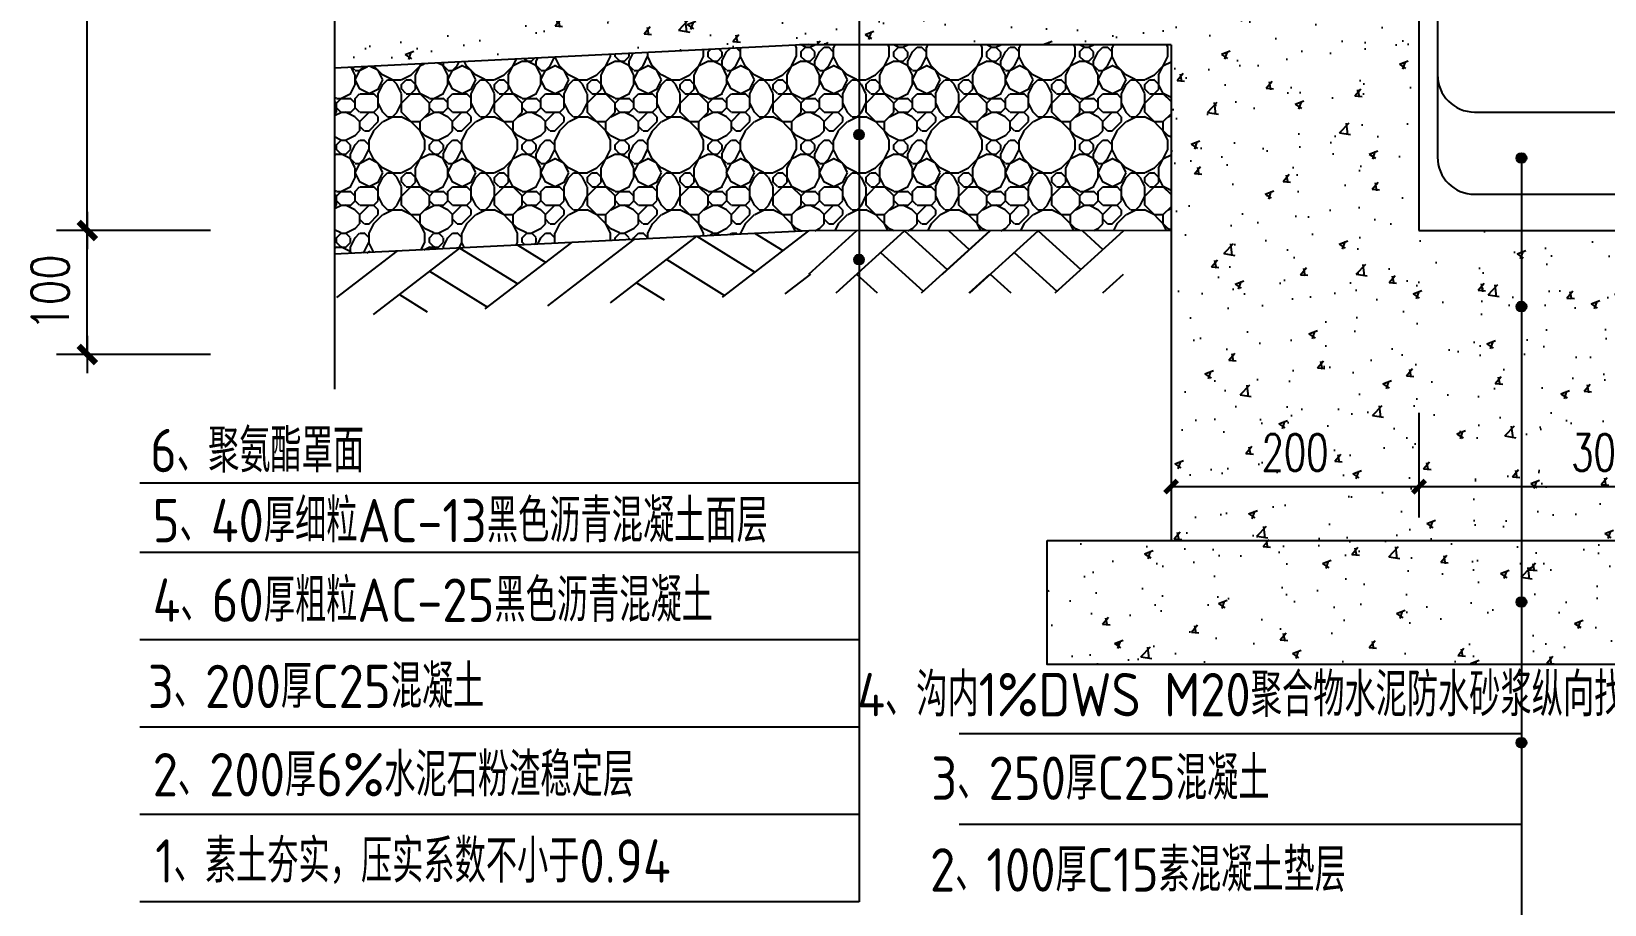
# Model space of a CAD drawing. Header units: millimetres. Extents: x 434053 to 1059003, y -2417481 to 936527.
# Drawn here: x 529602 to 530872, y -2321938 to -2321234 of the extents above; entities that cross this region are included whole.
import ezdxf

# ---------------------------------------------------------------- set-up
doc = ezdxf.new("R2010")
doc.units = ezdxf.units.MM
doc.header["$LTSCALE"] = 1000
doc.header["$MEASUREMENT"] = 0
doc.layers.get('Defpoints').update_dxf_attribs({"color": 6})
for name, color, linetype in [('column-1', 5, 'Continuous'), ('DIM', 3, 'Continuous'), ('PUB_DIM', 83, 'Continuous'), ('TEXT', 7, 'Continuous'), ('剖折号', 9, 'Continuous'), ('填充', 8, 'Continuous')]:
    doc.layers.add(name, color=color, linetype=linetype)
doc.styles.add('_TCH_DIM_T3', font='SIMPLEX', dxfattribs={"width": 0.705882, "bigfont": 'GBCBIG'})
doc.styles.add('DIM_FONT_T3', font='SIMPLEX.shx', dxfattribs={"width": 0.8})
doc.styles.get("Standard").update_dxf_attribs({"font": 'gbenor.shx', "bigfont": 'gbcbig.shx'})
doc.dimstyles.new('_TCH_DIM&&10', dxfattribs={"dimtxt": 29.75, "dimasz": 10, "dimexe": 25, "dimexo": 30, "dimgap": 12.625, "dimtad": 1, "dimdec": 0, "dimzin": 0, "dimdsep": 46, "dimtxsty": '_TCH_DIM_T3', "dimblk": 'ARCHTICK', "dimcen": 0.09, "dimazin": 2, "dimtfac": 1, "dimtdec": 0, "dimtix": 1, "dimtmove": 2, "dimatfit": 3, "dimldrblk": 'ARCHTICK', "dimfxl": 1, "dimtolj": 1, "dimtzin": 0, "dimarcsym": 0})
doc.dimstyles.new('DIMN20$TCH&&10', dxfattribs={"dimtxt": 30, "dimasz": 0.1, "dimexe": 25, "dimexo": 30, "dimgap": 15, "dimtad": 1, "dimdec": 0, "dimzin": 0, "dimdsep": 46, "dimtxsty": 'DIM_FONT_T3', "dimblk": '_DIMX', "dimblk1": '_DIMX', "dimblk2": '_DIMX', "dimcen": 0.09, "dimclrt": 7, "dimadec": 0, "dimazin": 0, "dimtfac": 1, "dimtdec": 0, "dimtix": 1, "dimtmove": 2, "dimatfit": 3, "dimldrblk": '_DIMX', "dimfxl": 1, "dimtolj": 1, "dimtzin": 0, "dimarcsym": 0})
pattern_1 = [(50, (-353120.31, 387589.974), (71.726018, -6.2752135), [7.5, -82.5]), (355, (-353120.31, 387589.974), (-13.875133, 75.219213), [6, -66]), (100.4514, (-353114.335, 387589.45), (57.850938, 68.943954), [6.374019, -70.114211]), (46.1842, (-353120.31, 387609.97), (106.724105, -16.551901), [11.25, -123.75]), (96.6356, (-353111.42, 387608.59), (93.46627, 97.411787), [9.561029, -105.1713]), (351.1842, (-353120.31, 387609.97), (93.466195, 97.41186), [9, -99]), (21, (-353110.31, 387604.974), (59.690705, -40.261889), [7.5, -82.5]), (326, (-353110.31, 387604.974), (24.331533, 72.515005), [6, -66]), (71.4514, (-353105.34, 387601.62), (84.022263, 32.25305), [6.374019, -70.114211]), (37.5, (-353120.312, 387589.974), (1.2159855, 33.2893854), [0, -65.2, 0, -67, 0, -66.25]), (7.5, (-353120.312, 387589.974), (26.3069537, 39.4411712), [0, -38.2, 0, -63.7, 0, -25.25]), (327.5, (-353142.612, 387589.974), (53.3822436, -2.2554872), [0, -25, 0, -78, 0, -103.5]), (317.5, (-353152.61, 387589.974), (58.318617, 10.0104982), [0, -32.5, 0, -51.8, 0, -73.5])]

# ---------------------------------------------------------------- blocks, each defined once
blk = doc.blocks.new('_DIMX')
blk.add_line((-150, 0), (150, 0))
at = {"const_width": 50}
blk.add_lwpolyline([(-70, -70), (70, 70)], dxfattribs=at)
blk = doc.blocks.new('*D102')
at = {"layer": 'Defpoints', "color": 0, "transparency": 16777216}
for p in [(48.2, 836.1), (177.6, 836.1), (177.6, 736.1)]:
    blk.add_point(p, dxfattribs=at)
at = {"layer": 'PUB_DIM', "color": 0, "lineweight": -2, "transparency": 16777216}
for p, q in [((147.6, 836.1), (23.2, 836.1)), ((48.2, 736.2), (48.2, 836)), ((147.6, 736.1), (23.2, 736.1))]:
    blk.add_line(p, q, dxfattribs=at)
at = {"layer": 'PUB_DIM', "color": 0, "lineweight": -2, "transparency": 16777216, "xscale": 0.1, "yscale": 0.1, "zscale": 0.1}
for p, rotation in [((48.2, 836.1), 90), ((48.2, 736.1), 270)]:
    blk.add_blockref('_DIMX', p, dxfattribs=dict(at, rotation=rotation))
at = {"layer": 'PUB_DIM', "color": 7, "transparency": 16777216, "insert": (18.2, 786.1), "char_height": 30, "attachment_point": 5, "rotation": 90, "style": 'DIM_FONT_T3'}
blk.add_mtext('\\A1;100', dxfattribs=at)
blk = doc.blocks.new('*D103')
at = {"layer": 'Defpoints', "color": 0, "transparency": 16777216}
for p in [(48.2, 1235.9), (177.3, 1235.9), (177.3, 836.1)]:
    blk.add_point(p, dxfattribs=at)
at = {"layer": 'PUB_DIM', "color": 0, "lineweight": -2, "transparency": 16777216}
for p, q in [((147.3, 1235.9), (23.2, 1235.9)), ((48.2, 836.2), (48.2, 1235.8)), ((147.3, 836.1), (23.2, 836.1))]:
    blk.add_line(p, q, dxfattribs=at)
at = {"layer": 'PUB_DIM', "color": 0, "lineweight": -2, "transparency": 16777216, "xscale": 0.1, "yscale": 0.1, "zscale": 0.1}
for p, rotation in [((48.2, 1235.9), 90), ((48.2, 836.1), 270)]:
    blk.add_blockref('_DIMX', p, dxfattribs=dict(at, rotation=rotation))
at = {"layer": 'PUB_DIM', "color": 7, "transparency": 16777216, "insert": (18.2, 1036), "char_height": 30, "attachment_point": 5, "rotation": 90, "style": 'DIM_FONT_T3'}
blk.add_mtext('\\A1;400', dxfattribs=at)
blk = doc.blocks.new('$LinePat$素土夯实')
at = {"color": 0}
for p, q in [((0, -210), (210, 0)), ((120, -300), (420, 0)), ((420, 0), (607.5, -187.5)), ((495, -300), (795, 0)), ((615, 0), (705, -90)), ((315, -105), (502.5, -292.5)), ((210, -210), (300, -300)), ((705, -300), (795, -210))]:
    blk.add_line(p, q, dxfattribs=at)
blk = doc.blocks.new('_ArchTick')
at = {"color": 0, "linetype": 'ByBlock', "const_width": 0.4}
blk.add_lwpolyline([(-0.5, -0.5), (0.5, 0.5)], dxfattribs=at)
blk = doc.blocks.new('*D114')
at = {"layer": 'Defpoints', "color": 0, "linetype": 'ByBlock', "transparency": 16777216}
for p in [(1123.2, 719.1), (1423.2, 719.1), (1423.2, 629.5)]:
    blk.add_point(p, dxfattribs=at)
at = {"layer": 'PUB_DIM', "color": 0, "linetype": 'ByBlock', "lineweight": -2, "transparency": 16777216}
for p, q in [((1123.2, 689.1), (1123.2, 604.5)), ((1423.2, 689.1), (1423.2, 604.5)), ((1123.2, 629.5), (1423.2, 629.5))]:
    blk.add_line(p, q, dxfattribs=at)
at = {"layer": 'PUB_DIM', "color": 0, "linetype": 'ByBlock', "lineweight": -2, "transparency": 16777216, "xscale": 10, "yscale": 10, "zscale": 10, "rotation": 180}
blk.add_blockref('_ArchTick', (1123.2, 629.5), dxfattribs=at)
at = {"layer": 'PUB_DIM', "color": 0, "linetype": 'ByBlock', "lineweight": -2, "transparency": 16777216, "xscale": 10, "yscale": 10, "zscale": 10}
blk.add_blockref('_ArchTick', (1423.2, 629.5), dxfattribs=at)
at = {"layer": 'PUB_DIM', "color": 0, "linetype": 'ByBlock', "transparency": 16777216, "insert": (1273.2, 657), "char_height": 29.75, "attachment_point": 5, "style": '_TCH_DIM_T3'}
blk.add_mtext('\\A1;300', dxfattribs=at)
blk = doc.blocks.new('*D115')
at = {"layer": 'Defpoints', "color": 0, "linetype": 'ByBlock', "transparency": 16777216}
for p in [(923.2, 719.1), (1123.2, 719.1), (1123.2, 629.5)]:
    blk.add_point(p, dxfattribs=at)
at = {"layer": 'PUB_DIM', "color": 0, "linetype": 'ByBlock', "lineweight": -2, "transparency": 16777216}
for p, q in [((923.2, 689.1), (923.2, 604.5)), ((1123.2, 689.1), (1123.2, 604.5)), ((923.2, 629.5), (1123.2, 629.5))]:
    blk.add_line(p, q, dxfattribs=at)
at = {"layer": 'PUB_DIM', "color": 0, "linetype": 'ByBlock', "lineweight": -2, "transparency": 16777216, "xscale": 10, "yscale": 10, "zscale": 10, "rotation": 180}
blk.add_blockref('_ArchTick', (923.2, 629.5), dxfattribs=at)
at = {"layer": 'PUB_DIM', "color": 0, "linetype": 'ByBlock', "lineweight": -2, "transparency": 16777216, "xscale": 10, "yscale": 10, "zscale": 10}
blk.add_blockref('_ArchTick', (1123.2, 629.5), dxfattribs=at)
at = {"layer": 'PUB_DIM', "color": 0, "linetype": 'ByBlock', "transparency": 16777216, "insert": (1023.2, 657), "char_height": 29.75, "attachment_point": 5, "style": '_TCH_DIM_T3'}
blk.add_mtext('\\A1;200', dxfattribs=at)
blk = doc.blocks.new('A$C33BC0537')
at = {"layer": 'DIM'}
h = blk.add_hatch(color=256, dxfattribs=at)
edge = h.paths.add_edge_path()
edge.add_arc((671.2, 913.5), 4, 0, 360)
h = blk.add_hatch(color=256, dxfattribs=at)
edge = h.paths.add_edge_path()
edge.add_arc((1206, 894.6), 4, 0, 360)
h = blk.add_hatch(color=256, dxfattribs=at)
edge = h.paths.add_edge_path()
edge.add_arc((671.2, 812.7), 4, 0, 360)
h = blk.add_hatch(color=256, dxfattribs=at)
edge = h.paths.add_edge_path()
edge.add_arc((1206, 774.8), 4, 0, 360)
h = blk.add_hatch(color=256, dxfattribs=at)
edge = h.paths.add_edge_path()
edge.add_arc((1206, 536.4), 4, 0, 360)
h = blk.add_hatch(color=256, dxfattribs=at)
edge = h.paths.add_edge_path()
edge.add_arc((1206, 422.9), 4, 0, 360)
at = {"layer": '填充'}
h = blk.add_hatch(dxfattribs=at)
h.set_pattern_fill('混凝土', color=256, scale=10, style=0)
h.set_pattern_definition(pattern_1)
h.paths.add_polyline_path([(247.8, 1117.3), (623.2, 1135.9), (923.2, 1135.9), (923.2, 1235.9), (1073.2, 1235.9), (1073.2, 1185.9), (1123.2, 1185.9), (1123.2, 836.1), (1423.2, 836.1), (1423.2, 1185.9), (1473.2, 1185.9), (1473.2, 1235.9), (1614.2, 1235.9), (1623.2, 1235.1), (1623.2, 586.1), (923.2, 586.1), (923.2, 986.1), (630.6, 986.1), (247.8, 967.1)])
h = blk.add_hatch(dxfattribs=at)
h.set_pattern_fill('卵石砌体', color=256, scale=10, style=0)
h.set_pattern_definition([(0, (-318023.12, 384378.3), (0, 75), [3.75, -11.25, 3.75, -56.25]), (0, (-318004.37, 384385.8), (0, 75), [3.75, -71.25]), (0, (-318041.87, 384393.3), (0, 75), [7.5, -67.5]), (0, (-318060.62, 384397.05), (0, 75), [11.25, -63.75]), (0, (-318023.12, 384400.8), (0, 75), [7.5, -7.5, 11.25, -48.75]), (0, (-318026.87, 384412.05), (0, 75), [11.25, -63.75]), (0, (-318045.62, 384415.8), (0, 75), [11.25, -26.25, 11.25, -26.25]), (0, (-318060.62, 384427.05), (0, 75), [11.25, -3.75, 3.75, -56.25]), (0, (-318011.87, 384434.55), (0, 75), [3.75, -71.25]), (0, (-318026.87, 384442.05), (0, 75), [7.5, -67.5]), (90, (-318075.62, 384445.8), (-75, 5e-15), [7.5, -67.5]), (90, (-318068.12, 384393.3), (-75, 5e-15), [3.75, -7.5, 11.25, -52.5]), (90, (-318049.37, 384400.8), (-75, 5e-15), [15, -3.75, 3.75, -52.5]), (90, (-318038.12, 384419.55), (-75, 5e-15), [11.25, -63.75]), (90, (-318034.37, 384385.8), (-75, 5e-15), [7.5, -67.5]), (90, (-318030.62, 384445.8), (-75, 5e-15), [7.5, -67.5]), (90, (-318026.87, 384400.8), (-75, 5e-15), [7.5, -37.5, 3.75, -26.25]), (90, (-318015.62, 384438.3), (-75, 5e-15), [3.75, -3.75, 3.75, -63.75]), (90, (-318011.87, 384404.55), (-75, 5e-15), [7.5, -11.25, 7.5, -48.75]), (90, (-318008.12, 384385.8), (-75, 5e-15), [7.5, -67.5]), (45, (-318071.87, 384385.803), (4e-15, 75), [10.606575, -21.213202, 15.9099, -58.336339]), (45, (-318075.62, 384385.803), (4e-15, 75), [10.606602, -95.459415]), (45, (-318034.37, 384393.303), (4e-15, 75), [10.606602, -95.459415]), (45, (-318041.87, 384430.803), (4e-15, 75), [10.606602, -95.459415]), (45, (-318008.12, 384393.303), (4e-15, 75), [10.606602, -95.459415]), (45, (-318071.87, 384400.803), (4e-15, 75), [5.303301, -100.76271]), (45, (-318064.37, 384423.303), (4e-15, 75), [5.303301, -100.76271]), (45, (-318056.87, 384397.053), (4e-15, 75), [5.303301, -100.76271]), (45, (-318049.37, 384423.303), (4e-15, 75), [5.303301, -100.76271]), (45, (-318026.87, 384408.303), (4e-15, 75), [5.303301, -100.76271]), (45, (-318026.87, 384449.553), (4e-15, 75), [5.303301, -100.76271]), (45, (-318019.37, 384442.053), (4e-15, 75), [5.303301, -100.76271]), (45, (-318015.62, 384400.803), (4e-15, 75), [5.303301, -100.76271]), (45, (-318011.87, 384382.053), (4e-15, 75), [5.303301, -100.76271]), (45, (-318011.87, 384412.053), (4e-15, 75), [5.303301, -100.76271]), (45, (-318011.87, 384449.553), (4e-15, 75), [5.303301, -100.76271]), (45, (-318008.12, 384434.553), (4e-15, 75), [5.303301, -100.76271]), (135, (-318023.12, 384442.053), (-75, 4e-15), [5.303301, -100.76271]), (135, (-318015.62, 384449.553), (-75, 4e-15), [5.303301, -100.76271]), (135, (-318011.87, 384434.553), (-75, 4e-15), [5.303301, -100.76271]), (135, (-318000.62, 384449.553), (-75, 4e-15), [5.303301, -100.76271]), (135, (-318038.12, 384423.303), (-75, 4e-15), [5.303301, -100.76271]), (135, (-318045.62, 384415.803), (-75, 4e-15), [5.303301, -100.76271]), (135, (-318068.12, 384397.053), (-75, 4e-15), [5.303301, -100.76271]), (135, (-318060.62, 384397.053), (-75, 4e-15), [5.303301, -100.76271]), (135, (-318053.12, 384423.303), (-75, 4e-15), [5.303301, -100.76271]), (135, (-318068.12, 384412.053), (-75, 4e-15), [5.303301, -100.76271]), (135, (-318023.12, 384400.803), (-75, 4e-15), [5.303301, -100.76271]), (135, (-318011.87, 384408.303), (-75, 4e-15), [5.303301, -100.76271]), (135, (-318008.12, 384393.303), (-75, 4e-15), [5.303301, -100.76271]), (135, (-318008.12, 384400.803), (-75, 4e-15), [5.303301, -100.76271]), (135, (-318004.37, 384385.803), (-75, 4e-15), [5.303301, -100.76271]), (135, (-318064.37, 384430.803), (-75, 4e-15), [10.606602, -95.459415]), (135, (-318026.87, 384408.303), (-75, 4e-15), [10.606602, -95.459415]), (135, (-318030.62, 384382.053), (-75, 4e-15), [26.516504, -79.549512]), (26.565051, (-318075.617, 384415.803), (74.9999997, 6e-07), [8.385, -159.32009]), (26.565051, (-318064.367, 384393.303), (74.9999997, 6e-07), [8.385, -159.32009]), (26.565051, (-318049.367, 384427.053), (74.9999997, 6e-07), [8.385, -159.32009]), (26.565051, (-318019.367, 384378.303), (74.9999997, 6e-07), [8.385, -159.32009]), (26.565051, (-318030.617, 384397.053), (74.9999997, 6e-07), [8.385, -159.32009]), (26.565051, (-318023.117, 384412.053), (74.9999997, 6e-07), [8.385, -159.32009]), (26.565051, (-318034.367, 384438.303), (74.9999997, 6e-07), [8.385, -159.32009]), (26.565051, (-318008.117, 384434.553), (74.9999997, 6e-07), [8.385, -159.32009]), (63.434949, (-318068.117, 384415.803), (7e-08, 75), [8.385, -159.32009]), (63.434949, (-318068.117, 384419.553), (7e-08, 75), [8.385, -159.32009]), (63.434949, (-318038.117, 384430.803), (7e-08, 75), [16.77, -150.93509]), (63.434949, (-318011.867, 384427.053), (7e-08, 75), [8.385, -159.32009]), (63.434949, (-318015.617, 384415.803), (7e-08, 75), [8.385, -159.32009]), (63.434949, (-318053.117, 384400.803), (7e-08, 75), [8.385, -159.32009]), (63.434949, (-318015.617, 384442.053), (7e-08, 75), [8.385, -159.32009]), (63.434949, (-318004.367, 384438.303), (7e-08, 75), [8.385, -159.32009]), (116.565051, (-318071.867, 384438.303), (-6e-07, 74.9999997), [8.385, -159.32009]), (116.565051, (-318030.617, 384378.303), (-6e-07, 74.9999997), [8.385, -159.32009]), (116.565051, (-318064.367, 384427.053), (-6e-07, 74.9999997), [8.385, -159.32009]), (116.565051, (-318008.117, 384419.553), (-6e-07, 74.9999997), [8.385, -159.32009]), (116.565051, (-318034.367, 384415.803), (-6e-07, 74.9999997), [8.385, -159.32009]), (116.565051, (-318011.867, 384430.803), (-6e-07, 74.9999997), [8.385, -159.32009]), (116.565051, (-318049.367, 384415.803), (-6e-07, 74.9999997), [8.385, -159.32009]), (116.565051, (-318064.367, 384400.803), (-6e-07, 74.9999997), [8.385, -159.32009]), (153.434949, (-318068.117, 384434.553), (-75, 7e-08), [8.385, -159.32009]), (153.434949, (-318041.867, 384393.303), (-75, 7e-08), [8.385, -159.32009]), (153.434949, (-318056.867, 384427.053), (-75, 7e-08), [8.385, -159.32009]), (153.434949, (-318011.867, 384397.053), (-75, 7e-08), [8.385, -159.32009]), (153.434949, (-318023.117, 384378.303), (-75, 7e-08), [8.385, -159.32009]), (153.434949, (-318015.617, 384438.303), (-75, 7e-08), [8.385, -159.32009]), (153.434949, (-318026.867, 384412.053), (-75, 7e-08), [8.385, -159.32009]), (153.434949, (-318068.117, 384434.553), (-75, 7e-08), [8.385, -159.32009]), (153.434949, (-318000.617, 384415.803), (-75, 7e-08), [8.385, -159.32009]), (243.434949, (-318071.867, 384385.803), (-7e-08, -75), [8.385, -159.32009])])
h.paths.add_polyline_path([(247.8, 967.1), (247.8, 816.9), (630.6, 835.9), (671.2, 835.9), (671.2, 985.9), (626.9, 985.9)])
h.paths.add_polyline_path([(923.2, 836.1), (923.2, 985.9), (671.2, 985.9), (671.2, 835.9), (883.2, 836), (883.2, 836.1)])
h = blk.add_hatch(dxfattribs=at)
h.set_pattern_fill('混凝土', color=256, scale=10, style=0)
h.set_pattern_definition(pattern_1)
h.paths.add_polyline_path([(823.2, 586.1), (1723.2, 586.1), (1723.2, 486.1), (823.2, 486.1)])
at = {"color": 3}
for p, q in [((1138.2, 1170.9), (1138.2, 895.3)), ((1168.2, 931.7), (1378.2, 931.7)), ((1168.2, 865.3), (1378.2, 865.3))]:
    blk.add_line(p, q, dxfattribs=at)
for centre in [(1168.2, 961.7), (1168.2, 895.3)]:
    blk.add_arc(centre, 30, 180, 270, dxfattribs=at)
at = {"layer": 'column-1'}
for p, q in [((1123.2, 1185.9), (1123.2, 836.1)), ((630.6, 986.1), (247.8, 967.1)), ((923.2, 985.9), (623.2, 985.9)), ((923.2, 985.9), (923.2, 586.1)), ((630.6, 835.9), (247.8, 816.9)), ((923.2, 836.1), (630.6, 835.9)), ((1123.2, 836.1), (1423.2, 836.1)), ((923.2, 586.1), (1623.2, 586.1))]:
    blk.add_line(p, q, dxfattribs=at)
blk.add_lwpolyline([(823.2, 586.1), (1723.2, 586.1), (1723.2, 486.1), (823.2, 486.1)], close=True, dxfattribs=at)
at = {"layer": 'DIM'}
for centre in [(671.2, 913.5), (1206, 894.6), (671.2, 812.7), (1206, 774.8), (1206, 536.4), (1206, 422.9)]:
    blk.add_circle(centre, 4, dxfattribs=at)
at = {"layer": 'PUB_DIM'}
for p, q in [((1206, 894.6), (1206, 227.7)), ((671.2, 632.3), (90.6, 632.3)), ((671.2, 576.3), (90.6, 576.3)), ((671.2, 505.9), (90.6, 505.9)), ((671.2, 435.4), (90.6, 435.4)), ((1206, 430.2), (752.1, 430.2)), ((671.2, 365), (90.6, 365)), ((1206, 356.9), (752.1, 356.9)), ((671.2, 294.6), (90.6, 294.6))]:
    blk.add_line(p, q, dxfattribs=at)
blk.add_lwpolyline([(671.2, 1235.9), (671.2, 294.6)], dxfattribs=at)
at = {"layer": '剖折号', "color": 9, "elevation": 0}
blk.add_lwpolyline([(247.8, 1268), (247.8, 1067.7), (285.8, 1062.7), (214.3, 1053), (247.8, 1048.9), (247.8, 708)], dxfattribs=at)
at = {"layer": '填充', "xscale": 0.2411050329466927, "yscale": 0.1666666666666667, "zscale": 0.1666666666666667, "rotation": 2.846693382061155}
for p in [(247.8, 816.9), (439.2, 826.4)]:
    blk.add_blockref('$LinePat$素土夯实', p, dxfattribs=at)
at = {"layer": '填充', "xscale": 0.1838504445603193, "yscale": 0.1666666666666667, "zscale": 0.1666666666666667}
for p in [(630.6, 835.9), (738.5, 835.9)]:
    blk.add_blockref('$LinePat$素土夯实', p, dxfattribs=at)
at = {"layer": 'TEXT'}
for s, p in [('6、聚氨酯罩面', (98.9, 641.1)), ('5、40厚细粒AC-13黑色沥青混凝土面层', (101, 584.6, 3333.3)), ('4、60厚粗粒AC-25黑色沥青混凝土 ', (101, 520.4, 3333.3)), (' 3、200厚C25混凝土 ', (78.1, 450.8)), ('4、沟内1%%%DWS M20聚合物水泥防水砂浆纵向找坡', (669.8, 444.2)), ('2、200厚6%%%水泥石粉渣稳定层', (101, 379.6, 3333.3)), (' 3、250厚C25混凝土 ', (710.6, 376.8)), ('1、素土夯实，压实系数不小于0.94', (103, 310)), ('2、100厚C15素混凝土垫层', (728.5, 302.8))]:
    blk.add_text(s, height=35, dxfattribs=at).set_placement(p)
at = {"layer": 'PUB_DIM'}
dim = blk.add_aligned_dim(p1=(177.3, 836.1), p2=(177.3, 1235.9), distance=129.1, dimstyle='DIMN20$TCH&&10', dxfattribs=at)
dim.commit()
dim.dimension.update_dxf_attribs({"geometry": '*D103', "text_midpoint": (18.2, 1036)})
dim = blk.add_aligned_dim(p1=(177.6, 736.1), p2=(177.6, 836.1), distance=129.4, text='100', dimstyle='DIMN20$TCH&&10', dxfattribs=at)
dim.commit()
dim.dimension.update_dxf_attribs({"geometry": '*D102', "text_midpoint": (18.2, 786.1)})
at = {"layer": 'PUB_DIM', "linetype": 'ByBlock'}
for p1, p2, picture, middle in [((923.2, 719.1), (1123.2, 719.1), '*D115', (1023.2, 657)), ((1123.2, 719.1), (1423.2, 719.1), '*D114', (1273.2, 657))]:
    dim = blk.add_aligned_dim(p1=p1, p2=p2, distance=-89.6, dimstyle='_TCH_DIM&&10', dxfattribs=at)
    dim.commit()
    dim.dimension.update_dxf_attribs({"geometry": picture, "text_midpoint": middle})

msp = doc.modelspace()

# ---------------------------------------------------------------- block references
msp.add_blockref('A$C33BC0537', (529598.8, -2322230.6))

doc.saveas('drawing.dxf')
